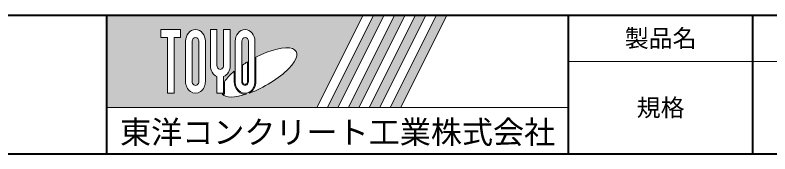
# Model space of a CAD drawing. Units: millimetres at full size, sheet at 1:20; details may follow other scales. Extents: x -1267 to 18002, y -8037 to 7143.
# Drawn here: x 3726 to 5362, y -7137 to -6837 of the extents above; entities that cross this region are included whole.
import ezdxf
from ezdxf.enums import TextEntityAlignment as Align

# ---------------------------------------------------------------- set-up
doc = ezdxf.new("R2010")
doc.units = ezdxf.units.MM
doc.header["$LTSCALE"] = 20
doc.layers.add('図枠', color=7, linetype='Continuous', lineweight=5)
doc.layers.add('補助線', color=8, linetype='Continuous', lineweight=13)
doc.styles.add('ＭＳ ゴシック', font='')
doc.styles.get('ＭＳ ゴシック').set_extended_font_data('MS Gothic')

msp = doc.modelspace()

# ---------------------------------------------------------------- hatches: boundary and pattern name
at = {"layer": '図枠'}
h = msp.add_hatch(color=256, dxfattribs=at)
h.paths.add_polyline_path([(3925, -6836.97), (3925, -7036.97), (4380.31, -7036.97), (4480.31, -6836.97)])
edge = h.paths.add_edge_path(flags=16)
edge.add_ellipse((4254.45, -6960.81), major_axis=(80.81, 45.23), ratio=0.3471473, start_angle=-144.31122, end_angle=72.1899, ccw=False)
edge.add_ellipse((4224.52, -6980.33), major_axis=(0, 27.5), ratio=0.8463542, start_angle=-160.70346, end_angle=-90)
edge.add_line((4247.8, -6980.33), (4247.8, -6927.91))
edge = h.paths.add_edge_path(flags=16)
edge.add_ellipse((4224.52, -6893.6), major_axis=(0, 25.38), ratio=0.8463542, start_angle=-90, end_angle=90, ccw=False)
edge.add_line((4246.01, -6893.6), (4246.01, -6980.33))
edge.add_ellipse((4224.52, -6980.33), major_axis=(0, 25.38), ratio=0.8463542, start_angle=90, end_angle=-90, ccw=False)
edge.add_line((4203.04, -6980.33), (4203.04, -6893.6))
edge = h.paths.add_edge_path(flags=16)
edge.add_line((4231.69, -6893.6), (4231.69, -6980.33))
edge.add_ellipse((4224.52, -6980.33), major_axis=(0, 8.46), ratio=0.8463542, start_angle=90, end_angle=-90, ccw=False)
edge.add_line((4217.36, -6980.33), (4217.36, -6893.6))
edge.add_ellipse((4224.52, -6893.6), major_axis=(0, 8.46), ratio=0.8463542, start_angle=-90, end_angle=90, ccw=False)
edge = h.paths.add_edge_path(flags=16)
edge.add_line((4229.9, -6937.93), (4229.9, -6980.33))
edge.add_ellipse((4224.52, -6980.33), major_axis=(0, 6.35), ratio=0.8463542, start_angle=90, end_angle=-90, ccw=False)
edge.add_line((4219.15, -6980.33), (4219.15, -6944.88))
edge.add_ellipse((4254.45, -6960.81), major_axis=(80.81, 45.23), ratio=0.3471473, start_angle=107.79174, end_angle=126.47132, ccw=False)
edge = h.paths.add_edge_path(flags=16)
edge.add_ellipse((4170.81, -6945.96), major_axis=(0, 25.38), ratio=0.8463542, start_angle=-163.34117, end_angle=-90, ccw=False)
edge.add_line((4177.97, -6969.89), (4177.97, -7005.72))
edge.add_line((4177.97, -7005.72), (4163.65, -7005.72))
edge.add_line((4163.65, -7005.72), (4163.65, -6969.89))
edge.add_ellipse((4170.81, -6945.96), major_axis=(0, 25.38), ratio=0.8463542, start_angle=90, end_angle=163.34117, ccw=False)
edge.add_line((4149.33, -6945.96), (4149.33, -6868.22))
edge.add_line((4149.33, -6868.22), (4163.65, -6868.22))
edge.add_line((4163.65, -6868.22), (4163.65, -6945.96))
edge.add_ellipse((4170.81, -6945.96), major_axis=(0, 8.46), ratio=0.8463542, start_angle=90, end_angle=-90)
edge.add_line((4177.97, -6945.96), (4177.97, -6868.22))
edge.add_line((4177.97, -6868.22), (4192.3, -6868.22))
edge.add_line((4192.3, -6868.22), (4192.3, -6945.96))
edge = h.paths.add_edge_path(flags=16)
edge.add_line((4201.25, -6958.44), (4201.25, -6980.33))
edge.add_ellipse((4224.52, -6980.33), major_axis=(0, 27.5), ratio=0.8463542, start_angle=90, end_angle=-171.54427)
edge.add_ellipse((4254.45, -6960.81), major_axis=(80.81, 45.23), ratio=0.3471473, start_angle=-178.64954, end_angle=-148.29244, ccw=False)
edge.add_line((4174.89, -7007.83), (4179.76, -7007.83))
edge.add_line((4179.76, -7007.83), (4179.76, -6981.02))
edge.add_ellipse((4254.45, -6960.81), major_axis=(80.81, 45.23), ratio=0.3471473, start_angle=148.21912, end_angle=165.90812, ccw=False)
edge = h.paths.add_edge_path(flags=16)
edge.add_ellipse((4117.1, -6893.6), major_axis=(0, 25.38), ratio=0.8463542, start_angle=-90, end_angle=90, ccw=False)
edge.add_line((4138.59, -6893.6), (4138.59, -6980.33))
edge.add_ellipse((4117.1, -6980.33), major_axis=(0, 25.38), ratio=0.8463542, start_angle=90, end_angle=-90, ccw=False)
edge.add_line((4095.62, -6980.33), (4095.62, -6893.6))
edge = h.paths.add_edge_path(flags=16)
edge.add_line((4124.26, -6893.6), (4124.26, -6980.33))
edge.add_ellipse((4117.1, -6980.33), major_axis=(0, 8.46), ratio=0.8463542, start_angle=90, end_angle=-90, ccw=False)
edge.add_line((4109.94, -6980.33), (4109.94, -6893.6))
edge.add_ellipse((4117.1, -6893.6), major_axis=(0, 8.46), ratio=0.8463542, start_angle=-90, end_angle=90, ccw=False)
h.paths.add_polyline_path([(4084.88, -6868.22), (4084.88, -6885.14), (4070.55, -6885.14), (4070.55, -7005.72), (4056.23, -7005.72), (4056.23, -6885.14), (4041.91, -6885.14), (4041.91, -6868.22)], flags=16)
for points in [[(4403, -7036.97), (4425.69, -7036.97), (4525.69, -6836.97), (4503, -6836.97)], [(4571.06, -6836.97), (4548.38, -6836.97), (4448.38, -7036.97), (4471.06, -7036.97)], [(4616.44, -6836.97), (4593.75, -6836.97), (4493.75, -7036.97), (4516.44, -7036.97)], [(4661.81, -6836.97), (4639.12, -6836.97), (4539.12, -7036.97), (4561.81, -7036.97)]]:
    msp.add_hatch(color=256, dxfattribs=at).paths.add_polyline_path(points)

# ---------------------------------------------------------------- linework, layer by layer
at = {"layer": '図枠', "lineweight": 40}
for p, q in [((400, -6836.97), (8200, -6836.97)), ((3925, -7136.97), (3925, -6836.97)), ((4925, -7136.97), (4925, -6836.97)), ((5325, -7136.97), (5325, -6836.97)), ((400, -7136.97), (8200, -7136.97))]:
    msp.add_line(p, q, dxfattribs=at)
at = {"layer": '図枠'}
for p, q in [((3925, -6836.97), (4480.31, -6836.97)), ((4480.31, -6836.97), (4380.31, -7036.97)), ((4503, -6836.97), (4403, -7036.97)), ((4525.69, -6836.97), (4425.69, -7036.97)), ((4548.38, -6836.97), (4448.38, -7036.97)), ((4571.06, -6836.97), (4471.06, -7036.97)), ((4593.75, -6836.97), (4493.75, -7036.97)), ((4503, -6836.97), (4525.69, -6836.97)), ((4616.44, -6836.97), (4516.44, -7036.97)), ((4639.12, -6836.97), (4539.12, -7036.97)), ((4548.38, -6836.97), (4571.06, -6836.97)), ((4661.81, -6836.97), (4561.81, -7036.97)), ((4593.75, -6836.97), (4616.44, -6836.97)), ((4639.12, -6836.97), (4661.81, -6836.97)), ((4041.91, -6868.22), (4041.91, -6885.14)), ((4041.91, -6868.22), (4084.88, -6868.22)), ((4084.88, -6868.22), (4084.88, -6885.14)), ((4149.33, -6868.22), (4163.65, -6868.22)), ((4149.33, -6945.96), (4149.33, -6868.22)), ((4163.65, -6868.22), (4163.65, -6945.96)), ((4177.97, -6868.22), (4192.3, -6868.22)), ((4177.97, -6945.96), (4177.97, -6868.22)), ((4192.3, -6868.22), (4192.3, -6945.96)), ((4056.23, -6885.14), (4041.91, -6885.14)), ((4056.23, -6885.14), (4056.23, -7005.72)), ((4070.55, -6885.14), (4070.55, -7005.72)), ((4084.88, -6885.14), (4070.55, -6885.14)), ((4095.62, -6893.6), (4095.62, -6980.33)), ((4109.94, -6980.33), (4109.94, -6893.6)), ((4124.26, -6893.6), (4124.26, -6980.33)), ((4138.59, -6980.33), (4138.59, -6893.6)), ((4203.04, -6893.6), (4203.04, -6980.33)), ((4217.36, -6980.33), (4217.36, -6893.6)), ((4231.69, -6893.6), (4231.69, -6980.33)), ((4246.01, -6980.33), (4246.01, -6893.6)), ((4247.8, -6980.33), (4247.8, -6927.91)), ((4219.15, -6980.33), (4219.15, -6944.88)), ((4229.9, -6937.93), (4229.9, -6980.33)), ((4201.25, -6958.44), (4201.25, -6980.33)), ((4163.65, -6969.89), (4163.65, -7005.72)), ((4177.97, -6969.89), (4177.97, -7005.72)), ((4179.76, -6981.02), (4179.76, -7007.83)), ((4070.55, -7005.72), (4056.23, -7005.72)), ((4177.97, -7005.72), (4163.65, -7005.72)), ((4174.89, -7007.83), (4179.76, -7007.83)), ((3925, -7036.97), (4380.31, -7036.97)), ((4403, -7036.97), (4425.69, -7036.97)), ((4448.38, -7036.97), (4471.06, -7036.97)), ((4493.75, -7036.97), (4516.44, -7036.97)), ((4539.12, -7036.97), (4561.81, -7036.97))]:
    msp.add_line(p, q, dxfattribs=at)
at = {"layer": '図枠', "lineweight": 13}
msp.add_line((8200, -6936.97), (4925, -6936.97), dxfattribs=at)
at = {"layer": '図枠'}
for centre, major_axis, ratio, start_param, end_param in [((4117.1, -6893.6), (0, 25.38), 0.846354, 4.712389, 7.8539816), ((4224.52, -6893.6), (0, 25.38), 0.846354, 4.712389, 7.8539816), ((4117.1, -6893.6), (0, 8.46), 0.846354, 4.712389, 7.8539816), ((4224.52, -6893.6), (0, 8.46), 0.846354, 4.712389, 7.8539816), ((4254.45, -6960.81), (80.81, 45.23), 0.347147, 4.2621853, 7.7429163), ((4170.81, -6945.96), (0, 25.38), 0.846354, 1.5707963, 2.8017557), ((4170.81, -6945.96), (0, 8.46), 0.846354, 1.5707963, 4.712389), ((4170.81, -6945.96), (0, 25.38), 0.846354, 3.4814296, 4.712389), ((4254.45, -6960.81), (80.81, 45.23), 0.347147, 1.6817405, 1.8219833), ((4254.45, -6960.81), (80.81, 45.23), 0.347147, 2.0815197, 2.5155126), ((4117.1, -6980.33), (0, 25.38), 0.846354, 1.5707963, 4.712389), ((4117.1, -6980.33), (0, 8.46), 0.846354, 1.5707963, 4.712389), ((4224.52, -6980.33), (0, 27.5), 0.846354, 1.5707963, 3.3154679), ((4224.52, -6980.33), (0, 25.38), 0.846354, 1.5707963, 4.712389), ((4224.52, -6980.33), (0, 8.46), 0.846354, 1.5707963, 4.712389), ((4224.52, -6980.33), (0, 6.35), 0.846354, 1.5707963, 4.712389), ((4224.52, -6980.33), (0, 27.5), 0.846354, 3.5338438, 4.712389), ((4254.45, -6960.81), (80.81, 45.23), 0.347147, 3.2093975, 4.2004451)]:
    msp.add_ellipse(centre, major_axis=major_axis, ratio=ratio, start_param=start_param, end_param=end_param, dxfattribs=at)
at = {"layer": '補助線'}
msp.add_line((3925, -7036.97), (4925, -7036.97), dxfattribs=at)

# ---------------------------------------------------------------- texts
at = {"layer": '図枠', "style": 'ＭＳ ゴシック'}
for s, height, p in [('製品名', 37.98, (5125, -6886.97)), ('規格', 37.98, (5125, -7036.97)), ('東洋コンクリート工業株式会社', 49.37, (4425, -7090.09))]:
    msp.add_text(s, height=height, dxfattribs=at).set_placement(p, align=Align.MIDDLE_CENTER)

doc.saveas('drawing.dxf')
